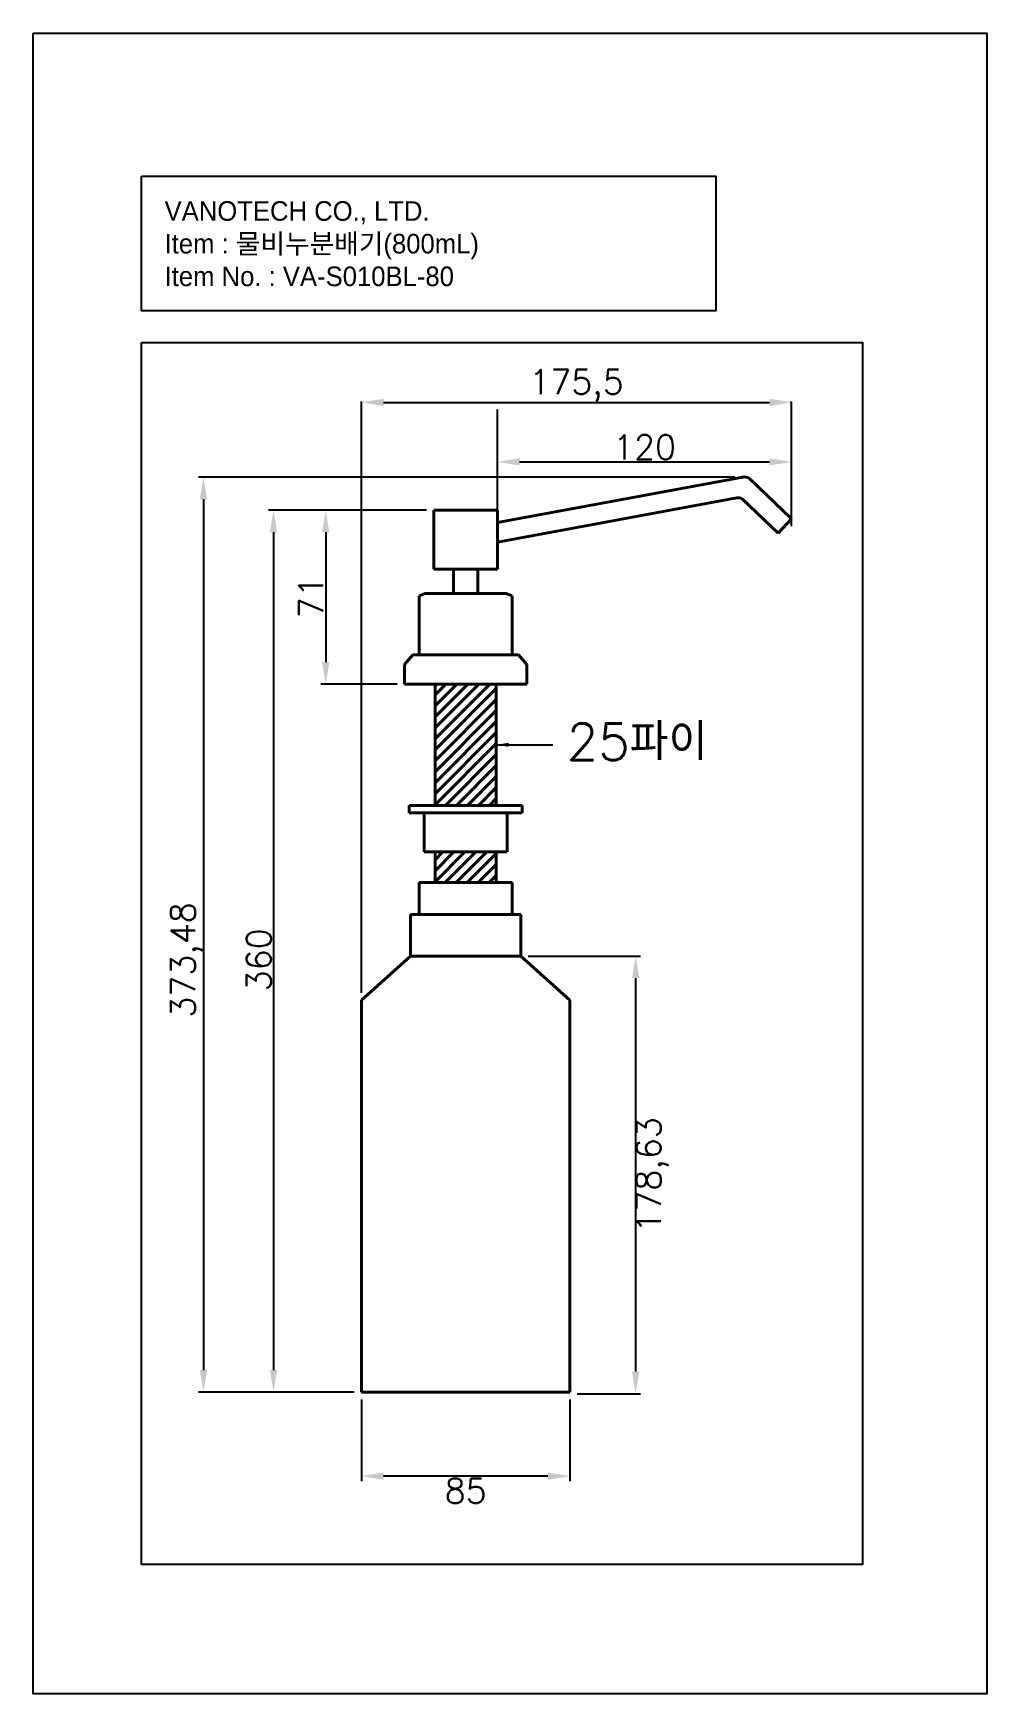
# Model space of a CAD drawing. Header units: millimetres. Extents: x 758 to 1147, y 878 to 1556.
import ezdxf

# ---------------------------------------------------------------- set-up
doc = ezdxf.new("R2010")
doc.units = ezdxf.units.MM
doc.styles.get("Standard").update_dxf_attribs({"font": 'txt.shx', "bigfont": 'whgtxt.shx'})
doc.styles.add('스타일', font='', dxfattribs={"height": 20})
doc.styles.get('스타일').set_extended_font_data('Gulim')
doc.dimstyles.new('ISO-25', dxfattribs={"dimtxt": 10, "dimasz": 5, "dimexe": 5, "dimexo": 5, "dimgap": 5, "dimtad": 2, "dimtxsty": 'Standard', "dimcen": 2.5, "dimadec": 0, "dimazin": 0, "dimtfac": 1, "dimtmove": 0, "dimatfit": 3, "dimfxl": 1, "dimarcsym": 0})

# ---------------------------------------------------------------- blocks, each defined once
blk = doc.blocks.new('*D1')
at = {"color": 0, "lineweight": -2, "transparency": 16777216}
for p, q in [((918.3, 1360.86), (853.9, 1360.86)), ((855.9, 1351.86), (855.9, 1009.86)), ((888.8, 1000.86), (853.9, 1000.86))]:
    blk.add_line(p, q, dxfattribs=at)
at = {"color": 0, "transparency": 16777216}
for points in [[(854.4, 1351.86), (857.4, 1351.86), (855.9, 1360.86)], [(854.4, 1009.86), (857.4, 1009.86), (855.9, 1000.86)]]:
    blk.add_solid(points, dxfattribs=at)
at = {"layer": 'Defpoints', "color": 0, "transparency": 16777216}
for p in [(921.3, 1360.86), (855.9, 1000.86), (891.8, 1000.86)]:
    blk.add_point(p, dxfattribs=at)
at = {"color": 7, "transparency": 16777216, "insert": (849.9, 1177.29), "char_height": 10, "attachment_point": 5, "rotation": 90}
blk.add_mtext('360', dxfattribs=at)
blk = doc.blocks.new('*D2')
at = {"color": 0, "lineweight": -2, "transparency": 16777216}
for p, q in [((891.8, 997.86), (891.8, 964.59)), ((976.8, 997.86), (976.8, 964.59)), ((967.8, 966.59), (900.8, 966.59))]:
    blk.add_line(p, q, dxfattribs=at)
at = {"color": 0, "transparency": 16777216}
for points in [[(900.8, 968.09), (900.8, 965.09), (891.8, 966.59)], [(967.8, 968.09), (967.8, 965.09), (976.8, 966.59)]]:
    blk.add_solid(points, dxfattribs=at)
at = {"layer": 'Defpoints', "color": 0, "transparency": 16777216}
for p in [(891.8, 1000.86), (976.8, 1000.86), (891.8, 966.59)]:
    blk.add_point(p, dxfattribs=at)
at = {"color": 7, "transparency": 16777216, "insert": (934.3, 960.59), "char_height": 10, "attachment_point": 5}
blk.add_mtext('85', dxfattribs=at)
blk = doc.blocks.new('*D3')
at = {"color": 0, "lineweight": -2, "transparency": 16777216}
for p, q in [((959.8, 1178.86), (1005.69, 1178.86)), ((1003.69, 1009.23), (1003.69, 1169.86)), ((979.8, 1000.23), (1005.69, 1000.23))]:
    blk.add_line(p, q, dxfattribs=at)
at = {"color": 0, "transparency": 16777216}
for points in [[(1002.19, 1169.86), (1005.19, 1169.86), (1003.69, 1178.86)], [(1002.19, 1009.23), (1005.19, 1009.23), (1003.69, 1000.23)]]:
    blk.add_solid(points, dxfattribs=at)
at = {"layer": 'Defpoints', "color": 0, "transparency": 16777216}
for p in [(956.8, 1178.86), (1003.69, 1178.86), (976.8, 1000.23)]:
    blk.add_point(p, dxfattribs=at)
at = {"color": 7, "transparency": 16777216, "insert": (1010.52, 1089.54), "char_height": 10, "attachment_point": 5, "rotation": 90}
blk.add_mtext('178,63', dxfattribs=at)
blk = doc.blocks.new('*D4')
at = {"color": 0, "lineweight": -2, "transparency": 16777216}
for p, q in [((947.3, 1363.86), (947.3, 1380.9)), ((956.3, 1380.6), (1058.3, 1380.6)), ((1067.3, 1360.31), (1067.3, 1380.9))]:
    blk.add_line(p, q, dxfattribs=at)
at = {"color": 0, "transparency": 16777216}
for points in [[(956.3, 1382.1), (956.3, 1379.1), (947.3, 1380.6)], [(1058.3, 1382.1), (1058.3, 1379.1), (1067.3, 1380.6)]]:
    blk.add_solid(points, dxfattribs=at)
at = {"layer": 'Defpoints', "color": 0, "transparency": 16777216}
for p in [(1067.3, 1380.6), (947.3, 1360.86), (1067.3, 1357.31)]:
    blk.add_point(p, dxfattribs=at)
at = {"color": 7, "transparency": 16777216, "insert": (1007.3, 1386.6), "char_height": 10, "attachment_point": 5}
blk.add_mtext('120', dxfattribs=at)
blk = doc.blocks.new('*D5')
at = {"color": 0, "lineweight": -2, "transparency": 16777216}
for p, q in [((918.3, 1360.86), (875.2, 1360.86)), ((877.2, 1351.86), (877.2, 1298.86)), ((906.3, 1289.86), (875.2, 1289.86))]:
    blk.add_line(p, q, dxfattribs=at)
at = {"color": 0, "transparency": 16777216}
for points in [[(875.7, 1351.86), (878.7, 1351.86), (877.2, 1360.86)], [(875.7, 1298.86), (878.7, 1298.86), (877.2, 1289.86)]]:
    blk.add_solid(points, dxfattribs=at)
at = {"layer": 'Defpoints', "color": 0, "transparency": 16777216}
for p in [(921.3, 1360.86), (877.2, 1289.86), (909.3, 1289.86)]:
    blk.add_point(p, dxfattribs=at)
at = {"color": 7, "transparency": 16777216, "insert": (871.2, 1325.36), "char_height": 10, "attachment_point": 5, "rotation": 90}
blk.add_mtext('71', dxfattribs=at)
blk = doc.blocks.new('*D6')
at = {"color": 0, "lineweight": -2, "transparency": 16777216}
for p, q in [((891.8, 1163.86), (891.8, 1405.18)), ((900.8, 1404.88), (1058.3, 1404.88)), ((1067.3, 1381.15), (1067.3, 1405.18))]:
    blk.add_line(p, q, dxfattribs=at)
at = {"color": 0, "transparency": 16777216}
for points in [[(900.8, 1406.38), (900.8, 1403.38), (891.8, 1404.88)], [(1058.3, 1406.38), (1058.3, 1403.38), (1067.3, 1404.88)]]:
    blk.add_solid(points, dxfattribs=at)
at = {"layer": 'Defpoints', "color": 0, "transparency": 16777216}
for p in [(1067.3, 1404.88), (1067.3, 1378.15), (891.8, 1160.86)]:
    blk.add_point(p, dxfattribs=at)
at = {"color": 7, "transparency": 16777216, "insert": (979.55, 1411.72), "char_height": 10, "attachment_point": 5}
blk.add_mtext('175,5', dxfattribs=at)
blk = doc.blocks.new('*D7')
at = {"color": 0, "lineweight": -2, "transparency": 16777216}
for p, q in [((1044.08, 1374.33), (825.29, 1374.33)), ((827.29, 1365.33), (827.29, 1009.86)), ((875.02, 1000.86), (825.29, 1000.86))]:
    blk.add_line(p, q, dxfattribs=at)
at = {"color": 0, "transparency": 16777216}
for points in [[(825.79, 1365.33), (828.79, 1365.33), (827.29, 1374.33)], [(825.79, 1009.86), (828.79, 1009.86), (827.29, 1000.86)]]:
    blk.add_solid(points, dxfattribs=at)
at = {"layer": 'Defpoints', "color": 0, "transparency": 16777216}
for p in [(1047.08, 1374.33), (827.29, 1000.86), (878.02, 1000.86)]:
    blk.add_point(p, dxfattribs=at)
at = {"color": 7, "transparency": 16777216, "insert": (820.45, 1177.29), "char_height": 10, "attachment_point": 5, "rotation": 90}
blk.add_mtext('373,48', dxfattribs=at)

msp = doc.modelspace()

# ---------------------------------------------------------------- hatches: boundary and pattern name
at = {"lineweight": 40}
h = msp.add_hatch(dxfattribs=at)
h.set_pattern_fill('ANSI31', color=256, style=0)
h.paths.add_polyline_path([(946.804, 1289.855), (921.804, 1289.855), (921.804, 1240.353), (946.804, 1240.353)])
h.paths.add_polyline_path([(946.804, 1221.353), (921.804, 1221.353), (921.804, 1208.855), (946.804, 1208.855)])

# ---------------------------------------------------------------- linework, layer by layer
at = {"color": 5}
for p, q in [((947.304, 1360.855), (947.304, 1401.913)), ((1067.304, 1354.39), (1067.304, 1401.913))]:
    msp.add_line(p, q, dxfattribs=at)
at = {"lineweight": 40}
for p, q in [((947.304, 1355.855), (1047.356, 1374.383)), ((1050.091, 1373.77), (1067.304, 1357.306)), ((947.304, 1347.855), (1044.981, 1365.944)), ((1047.337, 1365.334), (1061.774, 1351.524)), ((921.304, 1360.855), (921.304, 1336.855)), ((947.304, 1360.855), (921.304, 1360.855)), ((947.304, 1360.855), (947.304, 1336.855)), ((1067.304, 1357.306), (1061.774, 1351.524)), ((947.304, 1336.855), (921.304, 1336.855)), ((929.304, 1336.855), (929.304, 1326.855)), ((939.304, 1336.855), (939.304, 1326.855)), ((917.804, 1326.855), (915.304, 1325.855)), ((915.304, 1325.855), (915.304, 1301.855)), ((950.804, 1326.855), (917.804, 1326.855)), ((950.804, 1326.855), (953.304, 1325.855)), ((953.304, 1325.855), (953.304, 1301.855)), ((912.804, 1301.855), (909.304, 1297.855)), ((955.804, 1301.855), (912.804, 1301.855)), ((955.804, 1301.855), (959.304, 1297.855)), ((909.304, 1297.855), (909.304, 1289.855)), ((959.304, 1297.855), (959.304, 1289.855)), ((959.304, 1289.855), (909.304, 1289.855)), ((921.804, 1289.855), (921.804, 1240.353)), ((946.804, 1289.855), (946.804, 1240.353)), ((911.304, 1240.353), (957.304, 1240.353)), ((911.304, 1240.353), (911.304, 1237.353)), ((911.304, 1237.353), (957.304, 1237.353)), ((917.304, 1237.353), (917.304, 1221.353)), ((951.304, 1237.353), (951.304, 1221.353)), ((957.304, 1240.353), (957.304, 1237.353)), ((917.304, 1221.353), (951.304, 1221.353)), ((921.804, 1221.353), (921.804, 1208.855)), ((946.804, 1221.353), (946.804, 1208.855)), ((915.304, 1208.855), (915.304, 1195.855)), ((915.304, 1208.855), (953.304, 1208.855)), ((953.304, 1208.855), (953.304, 1195.855)), ((911.804, 1195.855), (911.804, 1178.855)), ((911.804, 1195.855), (956.804, 1195.855)), ((956.804, 1195.855), (956.804, 1178.855)), ((911.804, 1178.855), (891.804, 1160.855)), ((911.804, 1178.855), (956.804, 1178.855)), ((956.804, 1178.855), (976.804, 1160.855)), ((891.804, 1160.855), (891.804, 1000.855)), ((976.804, 1000.855), (976.804, 1160.855)), ((891.804, 1000.855), (976.804, 1000.855))]:
    msp.add_line(p, q, dxfattribs=at)
at = {"color": 6, "lineweight": 40}
for p, q in [((915.304, 1208.855), (915.304, 1195.855)), ((953.304, 1208.855), (953.304, 1195.855))]:
    msp.add_line(p, q, dxfattribs=at)
at = {"color": 4}
msp.add_lwpolyline([(757.835, 1555.569), (1146.955, 1555.569), (1146.955, 877.742), (757.835, 877.742)], close=True, dxfattribs=at)
at = {"color": 3}
msp.add_lwpolyline([(802.081, 1497.246), (1036.365, 1497.246), (1036.365, 1442.194), (802.081, 1442.194)], close=True, dxfattribs=at)
at = {"color": 6}
msp.add_lwpolyline([(802.081, 1429.382), (1096.187, 1429.382), (1096.187, 930.548), (802.081, 930.548)], close=True, dxfattribs=at)
at = {"lineweight": 40}
for centre, radius, start, end in [((1047.926, 1370.243), 4.18, 58.66443, 101.745986), ((1045.328, 1362.182), 3.778, 57.881294, 105.736204)]:
    msp.add_arc(centre, radius, start, end, dxfattribs=at)

# ---------------------------------------------------------------- texts
at = {"color": 3, "insert": (811.436, 1487.006), "char_height": 8, "width": 363.40321, "attachment_point": 1, "style": '스타일'}
msp.add_mtext('\\pt32;{\\C6;VANOTECH CO., LTD.\\P\\ptz;\\C256;Item : 물비누분배기(800mL)\\PItem No. : VA-S010BL-80}', dxfattribs=at)
at = {"color": 5, "insert": (975.538, 1273.84), "char_height": 15, "width": 76.38904, "attachment_point": 1}
msp.add_mtext('25파이', dxfattribs=at)

# ---------------------------------------------------------------- dimensions: what is measured, and where the dimension line sits
at = {"color": 5}
for base, p1, p2, picture, middle in [((1067.304, 1404.884), (891.804, 1160.855), (1067.304, 1378.152), '*D6', (979.554, 1404.884)), ((1067.304, 1380.598), (947.304, 1360.855), (1067.304, 1357.306), '*D4', (1007.304, 1380.598))]:
    dim = msp.add_linear_dim(base=base, p1=p1, p2=p2, dimstyle='ISO-25', override={"dimasz": 9, "dimexe": 0.3, "dimexo": 3, "dimgap": 1, "dimclrt": 7}, dxfattribs=at)
    dim.commit()
    dim.dimension.update_dxf_attribs({"geometry": picture, "text_midpoint": middle, "dimtype": 160})
for base, p1, p2, override, picture, middle in [((827.286, 1000.855), (1047.075, 1374.335), (878.018, 1000.855), {"dimtxt": 10, "dimasz": 9, "dimexe": 2, "dimexo": 3, "dimgap": 1, "dimclrt": 7}, '*D7', (827.286, 1177.286)), ((855.898, 1000.855), (921.304, 1360.855), (891.804, 1000.855), {"dimasz": 9, "dimexe": 2, "dimexo": 3, "dimgap": 1, "dimclrt": 7}, '*D1', (855.898, 1177.286)), ((877.203, 1289.855), (921.304, 1360.855), (909.304, 1289.855), {"dimtxt": 10, "dimasz": 9, "dimexe": 2, "dimexo": 3, "dimgap": 1, "dimclrt": 7}, '*D5', (877.203, 1325.355))]:
    dim = msp.add_linear_dim(base=base, p1=p1, p2=p2, angle=90, dimstyle='ISO-25', override=override, dxfattribs=at)
    dim.commit()
    dim.dimension.update_dxf_attribs({"geometry": picture, "text_midpoint": middle, "dimtype": 160})
dim = msp.add_linear_dim(base=(1003.691082504, 1178.855252728), p1=(976.803823897, 1000.230252728), p2=(956.803823897, 1178.855252728), angle=90, dimstyle='ISO-25', override={"dimtxt": 10, "dimasz": 9, "dimexe": 2, "dimexo": 3, "dimgap": 1, "dimclrt": 7}, dxfattribs=at)
dim.commit()
dim.dimension.update_dxf_attribs({"geometry": '*D3', "text_midpoint": (1010.524415838, 1089.542752728)})
dim = msp.add_linear_dim(base=(891.804, 966.587), p1=(976.804, 1000.855), p2=(891.804, 1000.855), dimstyle='ISO-25', override={"dimtxt": 10, "dimasz": 9, "dimexe": 2, "dimexo": 3, "dimgap": 1, "dimclrt": 7}, dxfattribs=at)
dim.commit()
dim.dimension.update_dxf_attribs({"geometry": '*D2', "text_midpoint": (934.304, 960.587)})

# ---------------------------------------------------------------- leaders
at = {"color": 5, "lineweight": 40}
msp.add_leader([(946.804, 1265.104), (969.868, 1265.104)], dimstyle='ISO-25', override={"dimgap": 0.625, "dimtad": 0}, dxfattribs=at)

doc.saveas('drawing.dxf')
